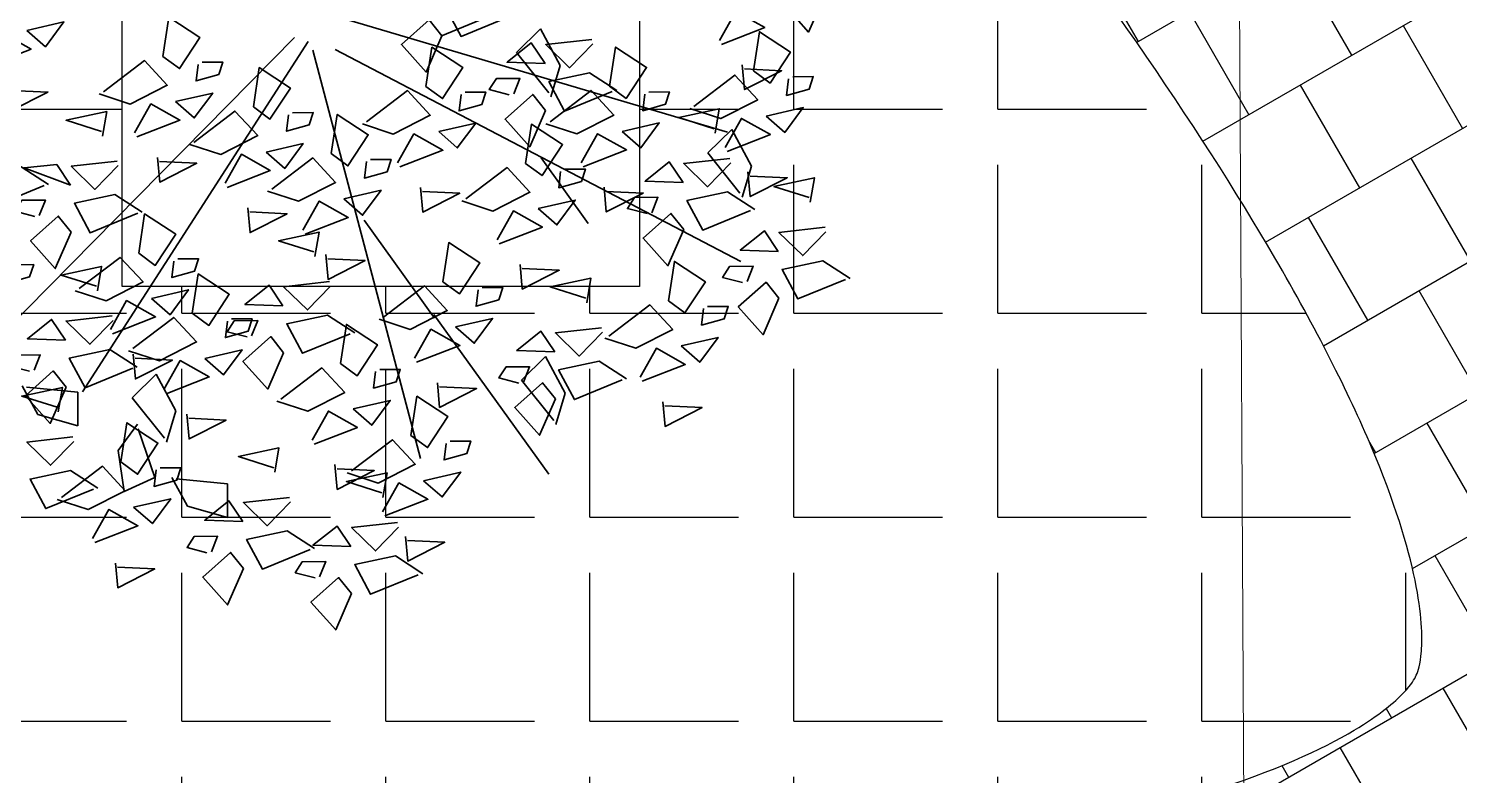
# Model space of a CAD drawing. Header units: metres. Extents: x 7 to 327053, y 40 to 7393807.
# Drawn here: x 326051.39 to 326058.74, y 7392849.79 to 7392853.63 of the extents above; entities that cross this region are included whole.
import ezdxf

# ---------------------------------------------------------------- set-up
doc = ezdxf.new("R2010")
doc.units = ezdxf.units.M
for name, color, linetype, lineweight in [('100_SIST_VIARIO_MEIO_FIO', 1, 'Continuous', 18), ('L-shrub', 74, 'Continuous', 35), ('linagrossa', 7, 'Continuous', 25), ('MÓVEIS', 7, 'Continuous', 13)]:
    doc.layers.add(name, color=color, linetype=linetype, lineweight=lineweight)
doc.layers.add('Piso externo', color=254, linetype='Continuous')

# ---------------------------------------------------------------- blocks, each defined once
blk = doc.blocks.new('flower shrub 3')
at = {"layer": 'L-shrub', "color": 2}
for p, q in [((84.69, -53.7), (100.5, -49.25)), ((89.1, -78.57), (84.69, -53.7)), ((100.5, -49.25), (100.42, -69.58)), ((100.42, -69.58), (89.1, -80.83)), ((-145.72, -107.91), (-145.8, -128.24)), ((-145.8, -128.24), (-157.13, -139.49)), ((143.42, -141.69), (159.24, -137.24)), ((159.24, -137.24), (159.15, -157.57)), ((147.84, -166.56), (143.42, -141.69)), ((-161.62, -157.57), (-140.72, -171.75)), ((159.15, -157.57), (147.83, -168.82)), ((-148.55, -186.18), (-163.07, -171.95)), ((-140.72, -171.75), (-148.55, -186.18))]:
    blk.add_line(p, q, dxfattribs=at)
at = {"layer": 'L-shrub', "color": 108}
for p, q in [((-205.99, -97.49), (-206.15, -81.53)), ((-204.54, -83.11), (-183.64, -97.29)), ((-191.47, -111.73), (-205.99, -97.49)), ((-183.64, -97.29), (-191.47, -111.73)), ((-161.53, -112.36), (-145.72, -107.91)), ((-157.12, -137.23), (-161.53, -112.36)), ((-179.93, -131.75), (-165.46, -125)), ((-186.88, -150.86), (-179.93, -131.75)), ((-166.23, -127.12), (-170.5, -152.01)), ((-170.5, -152.01), (-186.88, -150.86)), ((-163.07, -171.95), (-163.23, -155.98)), ((10.15, -195.84), (25.96, -191.38)), ((14.56, -220.7), (10.15, -195.84)), ((25.96, -191.38), (25.88, -211.71)), ((25.88, -211.71), (14.55, -222.96))]:
    blk.add_line(p, q, dxfattribs=at)
for points in [[(-145.98, 66.47), (-132.19, 75.12), (-123.52, 61.35), (-146.04, 64.21)], [(-141.89, 50.56), (-146.71, 39.4), (-126.38, 38.85), (-141.95, 48.3)], [(-68.45, 27.31), (-56.74, 42.79), (-48.13, 26.76), (-64.18, 18.17), (-68.45, 27.31)], [(-113.13, 7.2), (-105.6, 16.74), (-125.09, 22.51), (-112.49, 9.37)], [(-55.21, 15.67), (-59.91, 9.02), (-48.68, 6.46), (-44.04, 10.85), (-52.95, 15.61)], [(-113.28, -9.22), (-128.84, -14.03), (-133.66, 1.52), (-112.64, -7.06)], [(-73.58, 4.88), (-69.37, -6.52), (-55.64, -0.12), (-73.58, 4.88)], [(-183.97, -27.2), (-188.67, -33.84), (-177.44, -36.4), (-172.8, -32.02), (-181.71, -27.26)], [(37.72, -47.14), (49.43, -31.66), (58.04, -47.69), (41.99, -56.29), (37.72, -47.14)], [(-176.79, -71.93), (-177.92, -59.83), (-192.84, -62.47), (-176.79, -71.93)], [(50.96, -58.79), (46.26, -65.43), (57.49, -67.99), (62.13, -63.6), (53.22, -58.85)], [(73.75, -70.85), (80.01, -65.64), (69.82, -60.27), (64.2, -63.31), (71.59, -70.2)], [(-197.32, -77.61), (-191.07, -72.41), (-201.26, -67.04), (-206.87, -70.08), (-199.48, -76.97)], [(-151.68, -74.65), (-167.24, -79.46), (-172.06, -63.91), (-151.04, -72.49)], [(-155.01, -77.93), (-141.22, -69.27), (-132.55, -83.05), (-155.07, -80.18)], [(-111.68, -63.3), (-116.38, -69.94), (-105.15, -72.5), (-100.51, -68.11), (-109.42, -63.36)], [(7.63, -73.42), (21.42, -64.76), (30.09, -78.54), (7.57, -75.67)], [(32.59, -69.58), (36.8, -80.97), (50.54, -74.57), (32.59, -69.58)], [(-130.05, -74.09), (-125.84, -85.49), (-112.11, -79.09), (-130.05, -74.09)], [(-187.52, -92.28), (-202.84, -104.22), (-207.02, -86.51), (-189.29, -82.34), (-187.52, -92.28)], [(-154.39, -99.73), (-179.5, -97), (-179.35, -80.58), (-159.85, -86.35), (-152.23, -100.37)], [(-196.71, -101.09), (-189.18, -91.56), (-208.67, -85.79), (-196.07, -98.93)], [(-149.82, -91.35), (-124.86, -87.51), (-120.77, -103.42), (-141.1, -102.87), (-152.08, -91.29)], [(-150.92, -93.84), (-155.74, -104.99), (-135.42, -105.54), (-150.98, -96.09)], [(-196.86, -117.52), (-212.42, -122.32), (-217.24, -106.78), (-196.22, -115.35)], [(-199.57, -142.6), (-224.68, -139.87), (-224.53, -123.45), (-205.03, -129.21), (-197.4, -143.24)], [(-181.4, -137.39), (-169.68, -121.91), (-161.08, -137.94), (-177.13, -146.53), (-181.4, -137.39)], [(-0.69, -135.13), (11.03, -119.65), (19.64, -135.68), (3.59, -144.28), (-0.69, -135.13)], [(32.48, -129.82), (46.27, -121.16), (54.94, -134.94), (32.42, -132.07)], [(-215.33, -138.73), (-190.37, -134.89), (-186.28, -150.8), (-206.61, -150.25), (-217.59, -138.67)], [(-97.87, -147.76), (-72.91, -143.92), (-68.82, -159.82), (-89.14, -159.28), (-100.13, -147.69)], [(-168.16, -149.03), (-172.86, -155.68), (-161.63, -158.24), (-156.99, -153.85), (-165.9, -149.09)], [(-211.49, -163.66), (-197.69, -155.01), (-189.03, -168.78), (-211.55, -165.92)], [(-186.53, -159.82), (-182.31, -171.22), (-168.58, -164.82), (-186.53, -159.82)], [(-50.69, -158.06), (-55.39, -164.7), (-44.16, -167.26), (-39.52, -162.87), (-48.43, -158.12)], [(115.18, -168.99), (99.86, -180.93), (95.68, -163.22), (113.4, -159.05), (115.18, -168.99)], [(156.29, -159.27), (151.47, -170.42), (171.8, -170.97), (156.23, -161.52)], [(-94.02, -172.69), (-80.23, -164.03), (-71.56, -177.81), (-94.08, -174.94)], [(56.29, -177.8), (63.82, -168.26), (44.33, -162.5), (56.93, -175.64)], [(-69.06, -168.85), (-64.85, -180.24), (-51.12, -173.84), (-69.06, -168.85)], [(176.01, -186.82), (183.55, -177.29), (164.05, -171.52), (176.66, -184.66)], [(-207.4, -179.57), (-212.22, -190.73), (-191.89, -191.27), (-207.46, -181.83)], [(-142.9, -191.5), (-144.04, -179.4), (-158.95, -182.05), (-142.9, -191.5)], [(-50.38, -193.79), (-38.67, -178.31), (-30.06, -194.34), (-46.11, -202.94), (-50.38, -193.79)], [(-26.68, -177.31), (-31.5, -188.47), (-11.18, -189.02), (-26.74, -179.57)], [(31.03, -191.5), (29.9, -179.4), (14.99, -182.05), (31.03, -191.5)], [(91.93, -196.05), (103.65, -180.57), (112.25, -196.6), (96.2, -205.19), (91.93, -196.05)], [(-163.43, -197.19), (-157.18, -191.98), (-167.37, -186.61), (-172.98, -189.66), (-165.6, -196.55)], [(-117.8, -194.23), (-133.35, -199.03), (-138.18, -183.49), (-117.16, -192.06)], [(-89.93, -188.6), (-94.75, -199.75), (-74.43, -200.3), (-89.99, -190.85)], [(10.5, -197.19), (16.76, -191.98), (6.57, -186.61), (0.95, -189.66), (8.34, -196.55)], [(56.14, -194.23), (40.58, -199.03), (35.76, -183.49), (56.78, -192.06)], [(150.76, -200.53), (149.63, -188.43), (134.71, -191.07), (150.76, -200.53)], [(-84.31, -195.13), (-59.35, -191.29), (-55.26, -207.2), (-75.59, -206.66), (-86.57, -195.07)], [(58, -197.39), (82.96, -193.55), (87.05, -209.46), (66.73, -208.91), (55.74, -197.33)], [(130.23, -206.21), (136.48, -201.01), (126.29, -195.64), (120.68, -198.68), (128.06, -205.57)], [(175.87, -203.25), (160.31, -208.06), (155.49, -192.51), (176.51, -201.09)], [(-153.64, -211.85), (-168.95, -223.79), (-173.13, -206.08), (-155.41, -201.92), (-153.64, -211.85)], [(-120.51, -219.31), (-145.61, -216.58), (-145.47, -200.15), (-125.97, -205.92), (-118.34, -219.95)], [(-76.99, -213.9), (-69.45, -204.36), (-88.95, -198.59), (-76.35, -211.73)], [(20.3, -211.85), (4.99, -223.79), (0.8, -206.08), (18.53, -201.92), (20.3, -211.85)], [(53.43, -219.31), (28.32, -216.58), (28.47, -200.15), (47.97, -205.92), (55.6, -219.95)], [(-37.14, -205.44), (-41.84, -212.08), (-30.61, -214.64), (-25.97, -210.25), (-34.88, -205.5)], [(105.18, -207.69), (100.48, -214.34), (111.71, -216.9), (116.34, -212.51), (107.43, -207.75)], [(173.16, -228.33), (148.05, -225.61), (148.2, -209.18), (167.69, -214.95), (175.32, -228.97)], [(-102.24, -227.6), (-103.37, -215.5), (-118.29, -218.14), (-102.24, -227.6)], [(-80.47, -220.07), (-66.68, -211.41), (-58.01, -225.19), (-80.53, -222.32)], [(-55.51, -216.23), (-51.3, -227.62), (-37.56, -221.22), (-55.51, -216.23)], [(61.85, -222.32), (75.64, -213.67), (84.3, -227.44), (61.78, -224.58)], [(140.02, -220.88), (124.71, -232.82), (120.53, -215.11), (138.25, -210.94), (140.02, -220.88)], [(-122.77, -233.29), (-116.52, -228.08), (-126.71, -222.71), (-132.32, -225.76), (-124.94, -232.65)], [(-77.14, -230.32), (-92.69, -235.13), (-97.52, -219.59), (-76.5, -228.16)], [(86.81, -218.48), (91.02, -229.88), (104.75, -223.48), (86.81, -218.48)], [(-112.98, -247.95), (-128.29, -259.89), (-132.47, -242.18), (-114.75, -238.02), (-112.98, -247.95)], [(-79.85, -255.4), (-104.95, -252.68), (-104.8, -236.25), (-85.31, -242.02), (-77.68, -256.04)], [(-76.38, -235.97), (-81.2, -247.13), (-60.88, -247.68), (-76.44, -238.23)], [(65.94, -238.23), (61.11, -249.39), (81.44, -249.93), (65.87, -240.49)]]:
    blk.add_lwpolyline(points, dxfattribs=at)
at = {"layer": 'L-shrub', "color": 92}
for points in [[(-121.02, 70.31), (-116.8, 58.91), (-103.07, 65.31), (-121.02, 70.31)], [(-102.39, 25.97), (-77.43, 29.81), (-73.34, 13.9), (-93.66, 14.45), (-104.64, 26.03)], [(-41.35, -15.56), (-29.63, -0.08), (-21.02, -16.11), (-37.07, -24.7), (-41.35, -15.56)], [(-75.28, -16.9), (-50.32, -13.06), (-46.23, -28.97), (-66.55, -28.42), (-77.54, -16.84)], [(-115.99, -34.3), (-141.1, -31.58), (-140.95, -15.15), (-121.45, -20.92), (-113.82, -34.94)], [(89.57, -36.56), (64.47, -33.83), (64.62, -17.41), (84.11, -23.18), (91.74, -37.2)], [(-28.1, -27.2), (-32.8, -33.84), (-21.57, -36.4), (-16.93, -32.02), (-25.84, -27.26)], [(-71.43, -41.83), (-57.64, -33.17), (-48.97, -46.95), (-71.49, -44.08)], [(-124.93, -51.66), (-113.21, -36.17), (-104.6, -52.2), (-120.65, -60.8), (-124.93, -51.66)], [(-46.47, -37.99), (-42.26, -49.39), (-28.53, -42.99), (-46.47, -37.99)], [(-18.76, -53.91), (-7.04, -38.43), (1.57, -54.46), (-14.48, -63.06), (-18.76, -53.91)], [(3.78, -48.48), (28.75, -44.64), (32.84, -60.55), (12.51, -60.01), (1.53, -48.42)], [(94.28, -65.16), (93.15, -53.06), (78.24, -55.7), (94.28, -65.16)], [(116.68, -92.96), (91.57, -90.24), (91.72, -73.81), (111.22, -79.58), (118.85, -93.6)], [(116.78, -90.01), (128.5, -74.53), (137.1, -90.56), (121.05, -99.15), (116.78, -90.01)], [(62.57, -103.55), (74.28, -88.07), (82.89, -104.1), (66.84, -112.69), (62.57, -103.55)], [(82.85, -91.35), (107.81, -87.51), (111.9, -103.42), (91.58, -102.87), (80.59, -91.29)], [(174.79, -95.98), (188.58, -87.32), (197.25, -101.1), (174.73, -98.23)], [(-75.14, -108.02), (-76.27, -95.92), (-91.18, -98.57), (-75.14, -108.02)], [(28.63, -104.89), (53.59, -101.05), (57.68, -116.96), (37.36, -116.41), (26.37, -104.83)], [(130.02, -101.65), (125.33, -108.3), (136.56, -110.86), (141.19, -106.47), (132.28, -101.71)], [(178.88, -111.89), (174.06, -123.04), (194.39, -123.59), (178.82, -114.14)], [(148.36, -118.43), (173.32, -114.59), (177.41, -130.49), (157.08, -129.95), (146.1, -118.36)], [(151.17, -134.93), (158.7, -125.4), (139.2, -119.63), (151.81, -132.77)], [(-63.94, -146.41), (-52.22, -130.93), (-43.61, -146.96), (-59.66, -155.56), (-63.94, -146.41)], [(152.2, -143.36), (166, -134.7), (174.66, -148.48), (152.14, -145.61)], [(36.57, -145.73), (31.75, -156.88), (52.07, -157.43), (36.51, -147.98)], [(151.02, -151.36), (135.46, -156.17), (130.64, -140.62), (151.66, -149.2)], [(-5.81, -157.57), (-1.6, -168.96), (12.13, -162.56), (-5.81, -157.57)], [(148.31, -176.44), (123.2, -173.71), (123.35, -157.29), (142.84, -163.06), (150.47, -177.08)]]:
    blk.add_lwpolyline(points, dxfattribs=at)
at = {"layer": 'L-shrub', "color": 2}
for points in [[(-149.87, -0.46), (-174.98, 2.27), (-174.83, 18.69), (-155.34, 12.92), (-147.71, -1.1)], [(-138.39, -6.5), (-139.52, 5.6), (-154.26, 11.88), (-138.39, -6.5)], [(-52.69, -55.25), (-27.73, -51.41), (-23.64, -67.32), (-43.96, -66.77), (-54.95, -55.19)], [(119.39, -67.88), (103.83, -72.69), (99.01, -57.14), (120.03, -65.72)], [(-5.51, -65.55), (-10.21, -72.2), (1.02, -74.76), (5.66, -70.37), (-3.25, -65.62)], [(11.72, -89.32), (6.9, -100.48), (27.22, -101.03), (11.66, -91.58)], [(230.38, -101.3), (215.07, -113.24), (210.89, -95.53), (228.61, -91.37), (230.38, -101.3)], [(-95.67, -113.71), (-89.41, -108.5), (-99.6, -103.14), (-105.22, -106.18), (-97.83, -113.07)], [(86.69, -116.28), (100.49, -107.63), (109.15, -121.4), (86.63, -118.54)], [(-121.02, -112.44), (-116.8, -123.84), (-103.07, -117.44), (-121.02, -112.44)], [(-85.87, -128.38), (-101.18, -140.31), (-105.37, -122.61), (-87.64, -118.44), (-85.87, -128.38)], [(-52.74, -135.83), (-77.85, -133.1), (-77.7, -116.68), (-58.2, -122.45), (-50.57, -136.47)], [(57.44, -125.98), (61.65, -137.38), (75.38, -130.98), (57.44, -125.98)], [(-141.89, -132.19), (-146.71, -143.35), (-126.38, -143.9), (-141.95, -134.45)], [(12.56, -146.78), (7.86, -153.42), (19.09, -155.98), (23.73, -151.59), (14.82, -146.84)]]:
    blk.add_lwpolyline(points, dxfattribs=at)
at = {"layer": 'L-shrub', "color": 98}
for points in [[(-98.54, 1.04), (-84.75, 9.69), (-76.08, -4.08), (-98.6, -1.22)], [(-158.92, -12.19), (-152.66, -6.98), (-162.85, -1.61), (-168.47, -4.65), (-161.08, -11.54)], [(-149.12, -26.85), (-164.43, -38.79), (-168.62, -21.08), (-150.89, -16.91), (-149.12, -26.85)], [(-94.45, -14.87), (-99.27, -26.03), (-78.95, -26.58), (-94.51, -17.13)], [(56.44, -29.1), (41.13, -41.04), (36.95, -23.34), (54.67, -19.17), (56.44, -29.1)], [(-151.53, -58.22), (-144, -48.69), (-163.49, -42.92), (-150.89, -56.06)], [(-158.86, -53), (-133.9, -49.16), (-129.81, -65.07), (-150.13, -64.52), (-161.12, -52.94)], [(-67.34, -57.74), (-72.16, -68.89), (-51.84, -69.44), (-67.4, -59.99)], [(-115.89, -90.01), (-104.17, -74.53), (-95.57, -90.56), (-111.62, -99.15), (-115.89, -90.01)], [(-48.84, -80.18), (-35.05, -71.53), (-26.38, -85.3), (-48.9, -82.44)], [(-23.88, -76.34), (-19.67, -87.74), (-5.94, -81.34), (-23.88, -76.34)], [(83.55, -85.51), (68.24, -97.45), (64.06, -79.74), (81.78, -75.57), (83.55, -85.51)], [(-49.88, -94.32), (-42.35, -84.79), (-61.84, -79.02), (-49.24, -92.16)], [(-44.75, -96.09), (-49.57, -107.25), (-29.25, -107.8), (-44.81, -98.35)], [(-102.65, -101.65), (-107.35, -108.3), (-96.12, -110.86), (-91.48, -106.47), (-100.39, -101.71)], [(-50.03, -110.75), (-65.59, -115.56), (-70.41, -100.01), (-49.39, -108.58)], [(70.56, -104.88), (75.47, -144.06)], [(182.29, -117.08), (194.01, -101.6), (202.61, -117.63), (186.56, -126.23), (182.29, -117.08)], [(-145.98, -116.28), (-132.19, -107.63), (-123.52, -121.4), (-146.04, -118.54)], [(75.81, -115.19), (71.11, -121.83), (82.34, -124.39), (86.98, -120.01), (78.07, -115.25)], [(111.65, -112.44), (115.87, -123.84), (129.6, -117.44), (111.65, -112.44)], [(-34.62, -136.47), (-9.66, -132.63), (-5.57, -148.54), (-25.89, -148), (-36.88, -136.41)], [(90.78, -132.19), (85.96, -143.35), (106.29, -143.9), (90.72, -134.45)], [(195.53, -128.73), (190.83, -135.37), (202.06, -137.93), (206.7, -133.54), (197.79, -128.79)], [(125.91, -148.63), (124.78, -136.54), (109.86, -139.18), (125.91, -148.63)], [(177.16, -139.52), (181.38, -150.91), (195.11, -144.51), (177.16, -139.52)], [(105.38, -154.32), (111.63, -149.12), (101.44, -143.75), (95.83, -146.79), (103.21, -153.68)], [(-30.77, -161.41), (-16.98, -152.75), (-8.31, -166.53), (-30.83, -163.66)], [(-117.65, -177.8), (-110.11, -168.26), (-129.61, -162.5), (-117.01, -175.64)]]:
    blk.add_lwpolyline(points, dxfattribs=at)
at = {"layer": 'L-shrub', "color": 32}
for points in [[(-7.44, 4.68), (-201.15, -54.09)], [(14.63, 4.68), (156.84, -137.36)], [(-2.54, -0.22), (-181.53, -98.18)], [(-2.54, -5.12), (-51.58, -205.93)], [(7.27, -10.01), (132.32, -196.13)], [(55.85, -28.96), (171.09, -41.21)], [(-12.8, -148.96), (-20.16, -90.19)], [(-12.34, -147.15), (-0.08, -242.66)]]:
    blk.add_lwpolyline(points, dxfattribs=at)

msp = doc.modelspace()

# ---------------------------------------------------------------- hatches: boundary and pattern name
at = {"layer": 'linagrossa'}
h = msp.add_hatch(dxfattribs=at)
h.set_pattern_fill('AR-B88', color=256, scale=0.003, angle=210)
h.set_pattern_definition([(210, (324474.886, 7391607.83306), (0.3048, -0.52792909), []), (300, (324474.88602, 7391607.83306), (0.568764543, -0.375529086), [0.6096, -0.6096])])
edge = h.paths.add_edge_path()
edge.add_line((326060.2717, 7392834.8893), (326060.2743, 7392836.9456))
edge.add_spline(control_points=[(326060.2743, 7392836.9456), (326060.2662, 7392836.9472), (326060.2582, 7392836.9487), (326060.1422, 7392836.9706), (326060.0345, 7392836.9883), (326059.9269, 7392837.0036)], knot_values=[39.270658, 39.270658, 39.270658, 39.270658, 39.294212, 39.294212, 39.609508, 39.609508, 39.609508, 39.609508], degree=3, periodic=0)
edge.add_spline(control_points=[(326059.9269, 7392837.0036), (326059.9153, 7392837.0039), (326059.9038, 7392837.0042), (326059.6197, 7392837.0128), (326059.3462, 7392837.027), (326058.8728, 7392837.0613), (326058.6734, 7392837.0786), (326058.4735, 7392837.0988)], knot_values=[69.022045, 69.022045, 69.022045, 69.022045, 69.052691, 69.052691, 69.773625, 69.773625, 70.295787, 70.295787, 70.295787, 70.295787], degree=3, periodic=0)
edge.add_spline(control_points=[(326058.4735, 7392837.0988), (326058.0772, 7392837.1021), (326057.674, 7392837.0913), (326056.4984, 7392837.0402), (326055.7096, 7392836.9813), (326054.1482, 7392836.8754), (326053.376, 7392836.8284), (326051.9452, 7392836.7999), (326051.2858, 7392836.8203), (326050.3339, 7392836.9373), (326049.9716, 7392837.0172), (326049.2176, 7392837.2574), (326048.8733, 7392837.4346), (326048.298, 7392837.8494), (326048.0635, 7392838.0883), (326047.6464, 7392838.6796), (326047.4652, 7392839.0347), (326047.2098, 7392839.7718), (326047.1209, 7392840.1165), (326047.0519, 7392840.4972)], knot_values=[20.193013, 20.193013, 20.193013, 20.193013, 21.322169, 21.322169, 23.429719, 23.429719, 25.537268, 25.537268, 27.644818, 27.644818, 29.293525, 29.293525, 31.602332, 31.602332, 33.91114, 33.91114, 36.219948, 36.219948, 37.864707, 37.864707, 37.864707, 37.864707], degree=3, periodic=0)
edge.add_spline(control_points=[(326047.0519, 7392840.4972), (326048.0927, 7392840.037), (326049.1353, 7392839.6061), (326052.3567, 7392838.3911), (326054.5242, 7392837.7384), (326057.1038, 7392837.275), (326057.5617, 7392837.2053), (326058.1695, 7392837.1312), (326058.3216, 7392837.1142), (326058.4735, 7392837.0988)], knot_values=[59.379945, 59.379945, 59.379945, 59.379945, 61.980466, 61.980466, 67.440342, 67.440342, 68.625363, 68.625363, 69.022045, 69.022045, 69.022045, 69.022045], degree=3, periodic=0)
edge.add_spline(control_points=[(326058.4735, 7392837.0988), (326058.6523, 7392837.0973), (326058.8297, 7392837.093), (326059.3155, 7392837.0713), (326059.621, 7392837.047), (326059.9269, 7392837.0036)], knot_values=[37.864707, 37.864707, 37.864707, 37.864707, 38.374125, 38.374125, 39.270658, 39.270658, 39.270658, 39.270658], degree=3, periodic=0)
edge.add_spline(control_points=[(326059.9269, 7392837.0036), (326060.0432, 7392837.0003), (326060.1601, 7392836.9983), (326060.2744, 7392836.9972)], knot_values=[70.295787, 70.295787, 70.295787, 70.295787, 70.602813, 70.602813, 70.602813, 70.602813], degree=3, periodic=0)
edge.add_line((326060.2744, 7392836.9972), (326060.277, 7392838.9971))
edge.add_spline(control_points=[(326060.277, 7392838.9971), (326056.2465, 7392839.0386), (326051.574, 7392840.6101), (326046.885, 7392842.7668)], knot_values=[58.544014, 58.544014, 58.544014, 58.544014, 70.586965, 70.586965, 70.586965, 70.586965], degree=3, periodic=0)
edge.add_spline(control_points=[(326046.885, 7392842.7668), (326046.8909, 7392843.3461), (326046.9265, 7392843.9665), (326047.083, 7392845.5506), (326047.2326, 7392846.5491), (326047.4314, 7392847.6027)], knot_values=[12.710808, 12.710808, 12.710808, 12.710808, 14.634934, 14.634934, 17.363817, 17.363817, 17.363817, 17.363817], degree=3, periodic=0)
edge.add_spline(control_points=[(326047.4314, 7392847.6027), (326054.2438, 7392846.8849), (326059.1516, 7392847.1569), (326060.2904, 7392849.3874)], knot_values=[16.688969, 16.688969, 16.688969, 16.688969, 33.023153, 33.023153, 33.023153, 33.023153], degree=3, periodic=0)
edge.add_line((326060.2904, 7392849.3874), (326060.2936, 7392851.8204))
edge.add_spline(control_points=[(326060.2936, 7392851.8204), (326059.1978, 7392855.0042), (326054.4078, 7392860.1076), (326049.0806, 7392865.3114)], knot_values=[37.720225, 37.720225, 37.720225, 37.720225, 52.851238, 52.851238, 52.851238, 52.851238], degree=3, periodic=0)
edge.add_line((326049.0806, 7392865.3114), (326046.1963, 7392865.3231))
edge.add_spline(control_points=[(326046.1963, 7392865.3231), (326046.8132, 7392864.7282), (326047.4262, 7392864.1332), (326048.5092, 7392863.0714), (326048.9825, 7392862.6035), (326049.4478, 7392862.1388)], knot_values=[51.141908, 51.141908, 51.141908, 51.141908, 52.879743, 52.879743, 54.25695, 54.25695, 54.25695, 54.25695], degree=3, periodic=0)
edge.add_spline(control_points=[(326049.4478, 7392862.1388), (326048.026, 7392857.8227), (326046.6973, 7392853.5921), (326045.8444, 7392849.7983)], knot_values=[2.201888, 2.201888, 2.201888, 2.201888, 11.233912, 11.233912, 11.233912, 11.233912], degree=3, periodic=0)
edge.add_spline(control_points=[(326045.8444, 7392849.7983), (326044.3917, 7392849.9784), (326042.8584, 7392850.1974), (326038.0687, 7392850.9475), (326034.6262, 7392851.5707), (326030.3155, 7392852.3924), (326029.5504, 7392852.5397), (326028.7817, 7392852.6889)], knot_values=[3.635407, 3.635407, 3.635407, 3.635407, 7.022331, 7.022331, 13.805806, 13.805806, 15.258004, 15.258004, 15.258004, 15.258004], degree=3, periodic=0)
edge.add_spline(control_points=[(326028.7817, 7392852.6889), (326024.8863, 7392854.8444), (326022.0545, 7392856.2961), (326020.9051, 7392854.8508)], knot_values=[28.265701, 28.265701, 28.265701, 28.265701, 41.651193, 41.651193, 41.651193, 41.651193], degree=3, periodic=0)
edge.add_line((326020.9051, 7392854.8508), (326022.1453, 7392851.9509))
edge.add_spline(control_points=[(326022.1453, 7392851.9509), (326024.4176, 7392851.5052), (326026.2617, 7392851.1411), (326028.0885, 7392850.7861)], knot_values=[0, 0, 0, 0, 3.439312, 3.439312, 3.439312, 3.439312], degree=3, periodic=0)
edge.add_spline(control_points=[(326028.0885, 7392850.7861), (326028.2051, 7392850.7211), (326028.3228, 7392850.6553), (326030.3689, 7392849.5064), (326032.566, 7392848.2078), (326037.2733, 7392845.4934), (326039.7846, 7392844.077), (326043.206, 7392842.3169), (326044.0615, 7392841.8903), (326044.9207, 7392841.4792)], knot_values=[41.970212, 41.970212, 41.970212, 41.970212, 42.372729, 42.372729, 48.908641, 48.908641, 55.444553, 55.444553, 57.601471, 57.601471, 57.601471, 57.601471], degree=3, periodic=0)
edge.add_spline(control_points=[(326044.9207, 7392841.4792), (326045.1742, 7392837.8124), (326048.0784, 7392833.3217), (326058.2585, 7392835.5112), (326060.2717, 7392834.8893)], knot_values=[18.704998, 18.704998, 18.704998, 18.704998, 30.403707, 40.176545, 40.176545, 40.176545, 40.176545], degree=3, periodic=0)
edge = h.paths.add_edge_path(flags=16)
edge.add_spline(control_points=[(326044.9149, 7392843.7051), (326044.9845, 7392844.9845), (326045.1677, 7392846.3682), (326045.4395, 7392847.8333)], knot_values=[12.827224, 12.827224, 12.827224, 12.827224, 16.473749, 16.473749, 16.473749, 16.473749], degree=3, periodic=0)
edge.add_spline(control_points=[(326045.4395, 7392847.8333), (326041.9842, 7392848.2664), (326038.1262, 7392848.9087), (326034.0754, 7392849.6512)], knot_values=[7.251633, 7.251633, 7.251633, 7.251633, 15.136969, 15.136969, 15.136969, 15.136969], degree=3, periodic=0)
edge.add_spline(control_points=[(326034.0754, 7392849.6512), (326037.4251, 7392847.7042), (326041.147, 7392845.558), (326044.9149, 7392843.7051)], knot_values=[47.163678, 47.163678, 47.163678, 47.163678, 56.856772, 56.856772, 56.856772, 56.856772], degree=3, periodic=0)
edge = h.paths.add_edge_path(flags=16)
edge.add_spline(control_points=[(326047.8435, 7392849.5706), (326047.8885, 7392849.566), (326047.9333, 7392849.5614), (326049.6077, 7392849.3917), (326051.1091, 7392849.2883), (326053.7778, 7392849.2285), (326054.9462, 7392849.2738), (326056.5188, 7392849.4708), (326057.047, 7392849.582), (326057.7822, 7392849.8119), (326058.0302, 7392849.9248), (326058.3263, 7392850.1017), (326058.4045, 7392850.1692), (326058.492, 7392850.2615), (326058.5038, 7392850.2842), (326058.5241, 7392850.3296), (326058.5346, 7392850.3566), (326058.5457, 7392850.5011), (326058.5431, 7392850.6196), (326058.4717, 7392850.9686), (326058.4027, 7392851.1961), (326058.1655, 7392851.7567), (326057.9991, 7392852.0861), (326057.3897, 7392853.1328), (326056.8332, 7392853.9349), (326055.4732, 7392855.68), (326054.6702, 7392856.625), (326052.9323, 7392858.555), (326052.0067, 7392859.5354), (326051.0281, 7392860.54)], knot_values=[16.85511, 16.85511, 16.85511, 16.85511, 16.966071, 16.966071, 21.00546, 21.00546, 25.044849, 25.044849, 27.717174, 27.717174, 29.866642, 29.866642, 31.571702, 31.571702, 33.276762, 33.276762, 34.981822, 34.981822, 36.686882, 36.686882, 38.391942, 38.391942, 40.097002, 40.097002, 43.302639, 43.302639, 46.508276, 46.508276, 49.547392, 49.547392, 49.547392, 49.547392], degree=3, periodic=0)
edge.add_spline(control_points=[(326051.0281, 7392860.54), (326050.7592, 7392859.7173), (326050.4953, 7392858.9001), (326049.33, 7392855.2206), (326048.5178, 7392852.4511), (326047.8958, 7392849.7978), (326047.8694, 7392849.684), (326047.8435, 7392849.5706)], knot_values=[2.884928, 2.884928, 2.884928, 2.884928, 4.62168, 4.62168, 10.78392, 10.78392, 11.061334, 11.061334, 11.061334, 11.061334], degree=3, periodic=0)
h.paths.add_polyline_path([(326051.8668, 7392852.3014), (326051.8668, 7392854.7252), (326054.5238, 7392854.7252), (326054.5238, 7392852.3014)], flags=0)
at = {"layer": 'Piso externo'}
h = msp.add_hatch(dxfattribs=at)
h.set_pattern_fill('ANGLE', color=256, scale=0.15)
h.set_pattern_definition([(0, (321476.6496, 7391586.4824), (0, 1.04775), [0.762, -0.28575]), (90, (321476.6496, 7391586.4824), (-1.04775, 6e-17), [0.762, -0.28575])])
edge = h.paths.add_edge_path()
edge.add_spline(control_points=[(326047.8435, 7392849.5706), (326047.8885, 7392849.566), (326047.9333, 7392849.5614), (326049.6077, 7392849.3917), (326051.1091, 7392849.2883), (326053.7778, 7392849.2285), (326054.9462, 7392849.2738), (326056.5188, 7392849.4708), (326057.047, 7392849.582), (326057.7822, 7392849.8119), (326058.0302, 7392849.9248), (326058.3263, 7392850.1017), (326058.4045, 7392850.1692), (326058.492, 7392850.2615), (326058.5038, 7392850.2842), (326058.5241, 7392850.3296), (326058.5346, 7392850.3566), (326058.5457, 7392850.5011), (326058.5431, 7392850.6196), (326058.4717, 7392850.9686), (326058.4027, 7392851.1961), (326058.1655, 7392851.7567), (326057.9991, 7392852.0861), (326057.3897, 7392853.1328), (326056.8332, 7392853.9349), (326055.4732, 7392855.68), (326054.6702, 7392856.625), (326052.9323, 7392858.555), (326052.0067, 7392859.5354), (326051.0281, 7392860.54)], knot_values=[16.85511, 16.85511, 16.85511, 16.85511, 16.966071, 16.966071, 21.00546, 21.00546, 25.044849, 25.044849, 27.717174, 27.717174, 29.866642, 29.866642, 31.571702, 31.571702, 33.276762, 33.276762, 34.981822, 34.981822, 36.686882, 36.686882, 38.391942, 38.391942, 40.097002, 40.097002, 43.302639, 43.302639, 46.508276, 46.508276, 49.547392, 49.547392, 49.547392, 49.547392], degree=3, periodic=0)
edge.add_spline(control_points=[(326051.0281, 7392860.54), (326050.7592, 7392859.7173), (326050.4953, 7392858.9001), (326049.33, 7392855.2206), (326048.5178, 7392852.4511), (326047.8958, 7392849.7978), (326047.8694, 7392849.684), (326047.8435, 7392849.5706)], knot_values=[2.884928, 2.884928, 2.884928, 2.884928, 4.62168, 4.62168, 10.78392, 10.78392, 11.061334, 11.061334, 11.061334, 11.061334], degree=3, periodic=0)
h.paths.add_polyline_path([(326054.5238, 7392852.3014), (326051.8668, 7392852.3014), (326051.8668, 7392854.7252), (326054.5238, 7392854.7252)], flags=16)

# ---------------------------------------------------------------- linework, layer by layer
at = {"layer": '100_SIST_VIARIO_MEIO_FIO'}
msp.add_lwpolyline([(326158.4106, 7392806.8805), (326158.3837, 7392801.986), (326157.6302, 7392779.3307), (326156.5902, 7392777.3601), (326154.1306, 7392775.7151), (326106.0417, 7392770.4135), (326061.2018, 7392765.5832), (326059.2812, 7392766.6658), (326055.5548, 7392775.6217), (326051.5125, 7392786.4925), (326052.1874, 7392788.5971), (326055.2055, 7392793.2546), (326056.5336, 7392795.9413), (326057.6028, 7392799.5277), (326057.8991, 7392801.5821), (326057.5863, 7392857.1302), (326057.4594, 7392873.681)], dxfattribs=at)
at = {"layer": 'linagrossa'}
msp.add_lwpolyline([(326054.5238, 7392852.3014), (326051.8668, 7392852.3014), (326051.8668, 7392854.7252), (326054.5238, 7392854.7252)], close=True, dxfattribs=at)
msp.add_open_spline([(326060.2936, 7392851.8204), (326059.1978, 7392855.0042), (326054.4078, 7392860.1076), (326049.0806, 7392865.3114)], degree=3, dxfattribs=at)
msp.add_open_spline([(326047.8435, 7392849.5706), (326047.8885, 7392849.566), (326047.9333, 7392849.5614), (326049.6077, 7392849.3917), (326051.1091, 7392849.2883), (326053.7778, 7392849.2285), (326054.9462, 7392849.2738), (326056.5188, 7392849.4708), (326057.047, 7392849.582), (326057.7822, 7392849.8119), (326058.0302, 7392849.9248), (326058.3263, 7392850.1017), (326058.4045, 7392850.1692), (326058.492, 7392850.2615), (326058.5038, 7392850.2842), (326058.5241, 7392850.3296), (326058.5346, 7392850.3566), (326058.5457, 7392850.5011), (326058.5431, 7392850.6196), (326058.4717, 7392850.9686), (326058.4027, 7392851.1961), (326058.1655, 7392851.7567), (326057.9991, 7392852.0861), (326057.3897, 7392853.1328), (326056.8332, 7392853.9349), (326055.4732, 7392855.68), (326054.6702, 7392856.625), (326052.9323, 7392858.555), (326052.0067, 7392859.5354), (326051.0281, 7392860.54)], degree=3, knots=[16.85511, 16.85511, 16.85511, 16.85511, 16.966071, 16.966071, 21.00546, 21.00546, 25.044849, 25.044849, 27.717174, 27.717174, 29.866642, 29.866642, 31.571702, 31.571702, 33.276762, 33.276762, 34.981822, 34.981822, 36.686882, 36.686882, 38.391942, 38.391942, 40.097002, 40.097002, 43.302639, 43.302639, 46.508276, 46.508276, 49.547392, 49.547392, 49.547392, 49.547392], dxfattribs=at)

# ---------------------------------------------------------------- block references
at = {"layer": 'MÓVEIS', "xscale": 0.01048452003034848, "yscale": 0.01048452003034848, "zscale": 0.01048452003034848, "rotation": 28.52764486330616}
msp.add_blockref('flower shrub 3', (326052.8443, 7392853.5747), dxfattribs=at)

doc.saveas('drawing.dxf')
